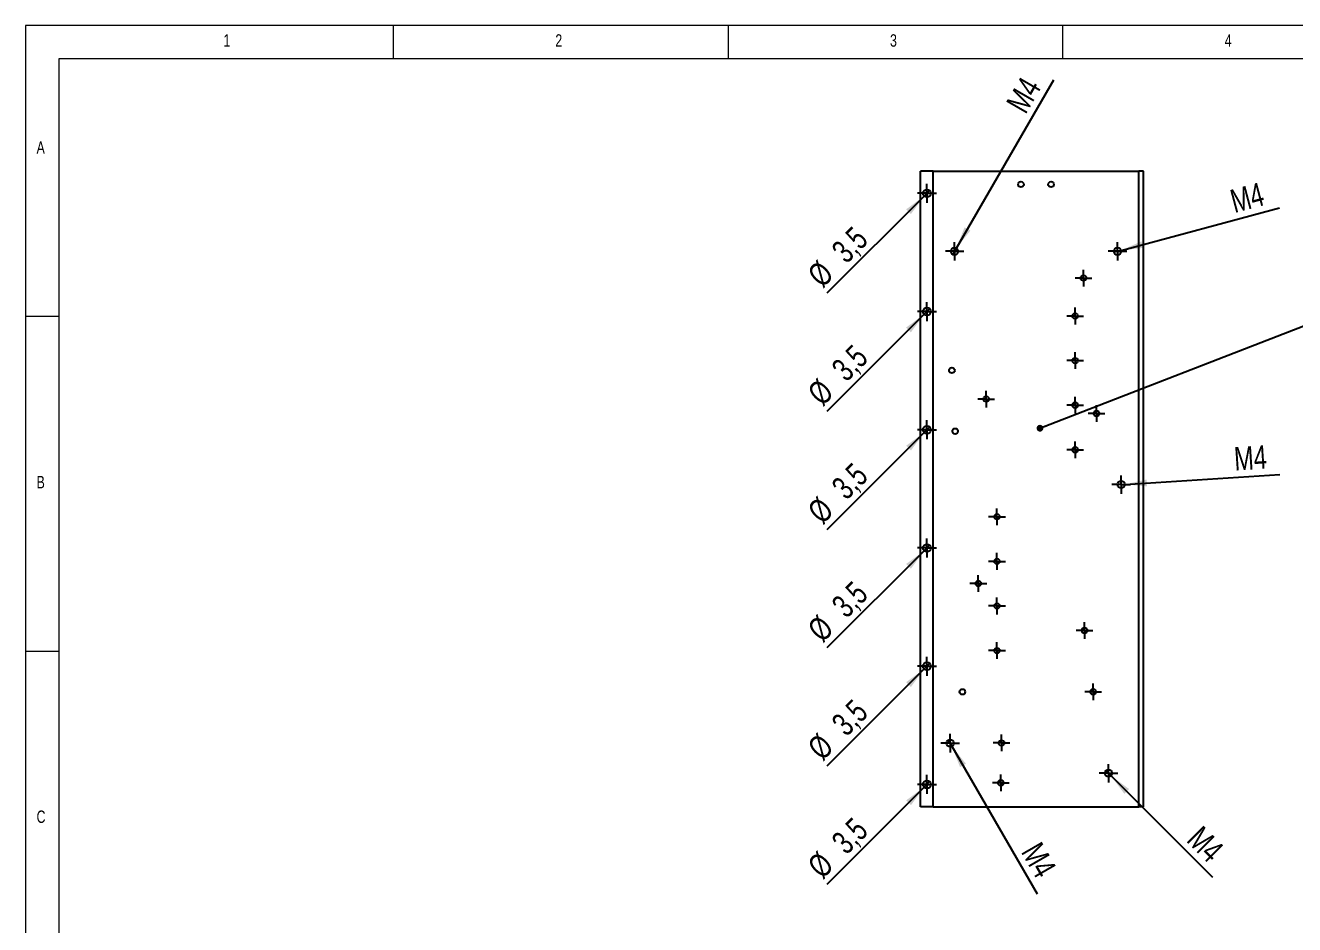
# Model space of a CAD drawing. Header units: millimetres. Extents: x 5 to 415, y 5 to 292.
# Drawn here: x 5 to 194.6, y 157.6 to 292 of the extents above; entities that cross this region are included whole.
import ezdxf

# ---------------------------------------------------------------- set-up
doc = ezdxf.new("R2010")
doc.units = ezdxf.units.MM
doc.layers.add('CAMADA_1', color=179, linetype='Continuous')
doc.styles.add('SLDTEXTSTYLE0', font='TXT', dxfattribs={"width": 0.75})
doc.dimstyles.new('SLDDIMSTYLE0', dxfattribs={"dimtxt": 3.5, "dimasz": 3.302, "dimexe": 0, "dimexo": 0.0625, "dimgap": 0.875, "dimtad": 1, "dimdec": 1, "dimlfac": 3, "dimrnd": 1e-09, "dimzin": 12, "dimdsep": 46, "dimtxsty": 'SLDTEXTSTYLE0', "dimblk1": 'NONE', "dimsah": 1, "dimcen": 0, "dimadec": 0, "dimazin": 3, "dimtfac": 1, "dimtdec": 1, "dimtmove": 0, "dimatfit": 3, "dimldrblk": 'NONE', "dimfxl": 1, "dimfrac": 2, "dimtolj": 1, "dimtzin": 12, "dimarcsym": 0})
doc.dimstyles.new('SLDDIMSTYLE3', dxfattribs={"dimtxt": 3.5, "dimasz": 3.302, "dimexe": 0, "dimexo": 0.0625, "dimgap": 0.875, "dimtad": 1, "dimdec": 1, "dimlfac": 3, "dimrnd": 1e-09, "dimzin": 12, "dimdsep": 46, "dimtxsty": 'SLDTEXTSTYLE0', "dimblk1": 'NONE', "dimsah": 1, "dimcen": 0, "dimadec": 0, "dimazin": 3, "dimtfac": 1, "dimtdec": 1, "dimtmove": 0, "dimatfit": 3, "dimldrblk": 'NONE', "dimfxl": 1, "dimfrac": 2, "dimtolj": 1, "dimtzin": 12, "dimarcsym": 0})
doc.dimstyles.new('SLDDIMSTYLE4', dxfattribs={"dimtxt": 0.18, "dimasz": 1.016, "dimexe": 0, "dimexo": 0.0625, "dimgap": 0, "dimtad": 0, "dimtih": 1, "dimtoh": 1, "dimdec": 0, "dimrnd": 1e-09, "dimzin": 0, "dimdsep": 46, "dimtxsty": 'Standard', "dimblk1": 'DOT', "dimblk2": 'DOT', "dimsah": 1, "dimcen": 0.09, "dimadec": 0, "dimazin": 0, "dimtfac": 1.016, "dimtdec": 0, "dimtofl": 0, "dimtmove": 0, "dimatfit": 3, "dimldrblk": 'DOT', "dimfxl": 1, "dimfrac": 2, "dimtolj": 1, "dimtzin": 0, "dimarcsym": 0})

# ---------------------------------------------------------------- blocks, each defined once
blk = doc.blocks.new('_D_6')
at = {"layer": 'CAMADA_1'}
for q in [(124.74, 251.96), (140.09, 267.31)]:
    blk.add_line((139.27, 266.49), q, dxfattribs=at)
blk.add_solid([(139.27, 266.49), (136.58, 264.51), (137.29, 263.8)], dxfattribs=at)
at = {"layer": 'CAMADA_1', "char_height": 3.5, "attachment_point": 1, "rotation": 45, "style": 'SLDTEXTSTYLE0'}
for s, insert in [('3,5', (125.18, 258.73)), ('%%c', (121.58, 255.12))]:
    blk.add_mtext(s, dxfattribs=dict(at, insert=insert))
blk = doc.blocks.new('_NONE')
blk = doc.blocks.new('_D_7')
at = {"layer": 'CAMADA_1'}
for q in [(124.74, 234.29), (140.09, 249.65)]:
    blk.add_line((139.27, 248.82), q, dxfattribs=at)
blk.add_solid([(139.27, 248.82), (136.58, 246.85), (137.29, 246.13)], dxfattribs=at)
at = {"layer": 'CAMADA_1', "char_height": 3.5, "attachment_point": 1, "rotation": 45, "style": 'SLDTEXTSTYLE0'}
for s, insert in [('3,5', (125.18, 241.07)), ('%%c', (121.58, 237.45))]:
    blk.add_mtext(s, dxfattribs=dict(at, insert=insert))
blk = doc.blocks.new('_D_8')
at = {"layer": 'CAMADA_1'}
for q in [(140.09, 231.98), (124.74, 216.63)]:
    blk.add_line((139.27, 231.16), q, dxfattribs=at)
blk.add_solid([(139.27, 231.16), (136.58, 229.18), (137.29, 228.46)], dxfattribs=at)
at = {"layer": 'CAMADA_1', "char_height": 3.5, "attachment_point": 1, "rotation": 45, "style": 'SLDTEXTSTYLE0'}
for s, insert in [('3,5', (125.18, 223.4)), ('%%c', (121.58, 219.79))]:
    blk.add_mtext(s, dxfattribs=dict(at, insert=insert))
blk = doc.blocks.new('_D_9')
at = {"layer": 'CAMADA_1'}
for q in [(140.09, 214.31), (124.74, 198.96)]:
    blk.add_line((139.27, 213.49), q, dxfattribs=at)
blk.add_solid([(139.27, 213.49), (136.58, 211.51), (137.29, 210.8)], dxfattribs=at)
at = {"layer": 'CAMADA_1', "char_height": 3.5, "attachment_point": 1, "rotation": 45, "style": 'SLDTEXTSTYLE0'}
for s, insert in [('3,5', (125.18, 205.73)), ('%%c', (121.58, 202.12))]:
    blk.add_mtext(s, dxfattribs=dict(at, insert=insert))
blk = doc.blocks.new('_D_10')
at = {"layer": 'CAMADA_1'}
for q in [(124.74, 181.29), (140.09, 196.65)]:
    blk.add_line((139.27, 195.82), q, dxfattribs=at)
blk.add_solid([(139.27, 195.82), (136.58, 193.85), (137.29, 193.13)], dxfattribs=at)
at = {"layer": 'CAMADA_1', "char_height": 3.5, "attachment_point": 1, "rotation": 45, "style": 'SLDTEXTSTYLE0'}
for s, insert in [('3,5', (125.18, 188.07)), ('%%c', (121.58, 184.45))]:
    blk.add_mtext(s, dxfattribs=dict(at, insert=insert))
blk = doc.blocks.new('_D_11')
at = {"layer": 'CAMADA_1'}
for q in [(140.09, 178.98), (124.74, 163.63)]:
    blk.add_line((139.27, 178.16), q, dxfattribs=at)
blk.add_solid([(139.27, 178.16), (136.58, 176.18), (137.29, 175.46)], dxfattribs=at)
at = {"layer": 'CAMADA_1', "char_height": 3.5, "attachment_point": 1, "rotation": 45, "style": 'SLDTEXTSTYLE0'}
for s, insert in [('3,5', (125.18, 170.4)), ('%%c', (121.58, 166.79))]:
    blk.add_mtext(s, dxfattribs=dict(at, insert=insert))
blk = doc.blocks.new('_D_12')
at = {"layer": 'CAMADA_1'}
for q in [(142.87, 185.21), (156.15, 162.22)]:
    blk.add_line((143.42, 184.26), q, dxfattribs=at)
blk.add_solid([(143.42, 184.26), (144.63, 181.15), (145.51, 181.65)], dxfattribs=at)
at = {"layer": 'CAMADA_1', "insert": (156.7, 170.25), "char_height": 3.5, "attachment_point": 1, "rotation": 300, "style": 'SLDTEXTSTYLE0'}
blk.add_mtext('M4', dxfattribs=at)
blk = doc.blocks.new('_D_13')
at = {"layer": 'CAMADA_1'}
for q in [(166.42, 180.62), (182.35, 164.7)]:
    blk.add_line((167.2, 179.85), q, dxfattribs=at)
blk.add_solid([(167.2, 179.85), (169.18, 177.15), (169.9, 177.87)], dxfattribs=at)
at = {"layer": 'CAMADA_1', "insert": (180.8, 172.59), "char_height": 3.5, "attachment_point": 1, "rotation": 315, "style": 'SLDTEXTSTYLE0'}
blk.add_mtext('M4', dxfattribs=at)
blk = doc.blocks.new('_D_14')
at = {"layer": 'CAMADA_1'}
for q in [(192.42, 224.9), (168.15, 223.34)]:
    blk.add_line((169.24, 223.41), q, dxfattribs=at)
blk.add_solid([(169.24, 223.41), (172.57, 223.11), (172.51, 224.13)], dxfattribs=at)
at = {"layer": 'CAMADA_1', "insert": (185.46, 228.95), "char_height": 3.5, "attachment_point": 1, "rotation": 3.691, "style": 'SLDTEXTSTYLE0'}
blk.add_mtext('M4', dxfattribs=at)
blk = doc.blocks.new('_D_15')
at = {"layer": 'CAMADA_1'}
for q in [(192.33, 264.71), (167.62, 258.09)]:
    blk.add_line((168.68, 258.38), q, dxfattribs=at)
blk.add_solid([(168.68, 258.38), (172, 258.74), (171.74, 259.72)], dxfattribs=at)
at = {"layer": 'CAMADA_1', "insert": (184.71, 267.32), "char_height": 3.5, "attachment_point": 1, "rotation": 15, "style": 'SLDTEXTSTYLE0'}
blk.add_mtext('M4', dxfattribs=at)
blk = doc.blocks.new('_D_16')
at = {"layer": 'CAMADA_1'}
for q in [(158.62, 283.88), (143.54, 257.76)]:
    blk.add_line((144.09, 258.71), q, dxfattribs=at)
blk.add_solid([(144.09, 258.71), (146.18, 261.32), (145.3, 261.82)], dxfattribs=at)
at = {"layer": 'CAMADA_1', "insert": (151.39, 280.34), "char_height": 3.5, "attachment_point": 1, "rotation": 60, "style": 'SLDTEXTSTYLE0'}
blk.add_mtext('M4', dxfattribs=at)
blk = doc.blocks.new('_DOT')
at = {"color": 0, "linetype": 'ByBlock', "lineweight": -2}
blk.add_line((-0.5, 0), (-1, 0), dxfattribs=at)
at = {"color": 0, "linetype": 'ByBlock', "const_width": 0.5}
blk.add_lwpolyline([(-0.25, 0, 1), (0.25, 0, 1)], format="xyb", close=True, dxfattribs=at)
blk = doc.blocks.new('SW_CENTERMARKSYMBOL_8')
at = {"layer": 'CAMADA_1', "color": 0}
for p, q in [((-0.83, 0), (-1.38, 0)), ((0, 0), (-0.83, 0)), ((0, 0.83), (0, 1.38)), ((0, 0), (0, 0.83)), ((0, 0), (0, -0.83)), ((0, 0), (0.83, 0)), ((0.83, 0), (1.38, 0)), ((0, -0.83), (0, -1.38))]:
    blk.add_line(p, q, dxfattribs=at)
blk = doc.blocks.new('SW_CENTERMARKSYMBOL_9')
at = {"layer": 'CAMADA_1', "color": 0}
for p, q in [((-0.83, 0), (-1.25, 0)), ((0, 0), (-0.83, 0)), ((0, 0.83), (0, 1.25)), ((0, 0), (0, 0.83)), ((0, 0), (0, -0.83)), ((0, 0), (0.83, 0)), ((0.83, 0), (1.25, 0)), ((0, -0.83), (0, -1.25))]:
    blk.add_line(p, q, dxfattribs=at)
blk = doc.blocks.new('SW_CENTERMARKSYMBOL_10')
at = {"layer": 'CAMADA_1', "color": 0}
for p, q in [((-0.83, 0), (-1.25, 0)), ((0, 0), (-0.83, 0)), ((0, 0.83), (0, 1.25)), ((0, 0), (0, 0.83)), ((0, 0), (0, -0.83)), ((0, 0), (0.83, 0)), ((0.83, 0), (1.25, 0)), ((0, -0.83), (0, -1.25))]:
    blk.add_line(p, q, dxfattribs=at)
blk = doc.blocks.new('SW_CENTERMARKSYMBOL_11')
at = {"layer": 'CAMADA_1', "color": 0}
for p, q in [((-0.83, 0), (-1.25, 0)), ((0, 0), (-0.83, 0)), ((0, 0.83), (0, 1.25)), ((0, 0), (0, 0.83)), ((0, 0), (0, -0.83)), ((0, 0), (0.83, 0)), ((0.83, 0), (1.25, 0)), ((0, -0.83), (0, -1.25))]:
    blk.add_line(p, q, dxfattribs=at)
blk = doc.blocks.new('SW_CENTERMARKSYMBOL_12')
at = {"layer": 'CAMADA_1', "color": 0}
for p, q in [((-0.83, 0), (-1.25, 0)), ((0, 0), (-0.83, 0)), ((0, 0.83), (0, 1.25)), ((0, 0), (0, 0.83)), ((0, 0), (0, -0.83)), ((0, 0), (0.83, 0)), ((0.83, 0), (1.25, 0)), ((0, -0.83), (0, -1.25))]:
    blk.add_line(p, q, dxfattribs=at)
blk = doc.blocks.new('SW_CENTERMARKSYMBOL_13')
at = {"layer": 'CAMADA_1', "color": 0}
for p, q in [((-0.83, 0), (-1.25, 0)), ((0, 0), (-0.83, 0)), ((0, 0.83), (0, 1.25)), ((0, 0), (0, 0.83)), ((0, 0), (0, -0.83)), ((0, 0), (0.83, 0)), ((0.83, 0), (1.25, 0)), ((0, -0.83), (0, -1.25))]:
    blk.add_line(p, q, dxfattribs=at)
blk = doc.blocks.new('SW_CENTERMARKSYMBOL_14')
at = {"layer": 'CAMADA_1', "color": 0}
for p, q in [((-0.83, 0), (-1.25, 0)), ((0, 0), (-0.83, 0)), ((0, 0.83), (0, 1.25)), ((0, 0), (0, 0.83)), ((0, 0), (0, -0.83)), ((0, 0), (0.83, 0)), ((0.83, 0), (1.25, 0)), ((0, -0.83), (0, -1.25))]:
    blk.add_line(p, q, dxfattribs=at)
blk = doc.blocks.new('SW_CENTERMARKSYMBOL_15')
at = {"layer": 'CAMADA_1', "color": 0}
for p, q in [((-0.83, 0), (-1.25, 0)), ((0, 0), (-0.83, 0)), ((0, 0.83), (0, 1.25)), ((0, 0), (0, 0.83)), ((0, 0), (0, -0.83)), ((0, 0), (0.83, 0)), ((0.83, 0), (1.25, 0)), ((0, -0.83), (0, -1.25))]:
    blk.add_line(p, q, dxfattribs=at)
blk = doc.blocks.new('SW_CENTERMARKSYMBOL_16')
at = {"layer": 'CAMADA_1', "color": 0}
for p, q in [((-0.83, 0), (-1.38, 0)), ((0, 0), (-0.83, 0)), ((0, 0.83), (0, 1.38)), ((0, 0), (0, 0.83)), ((0, 0), (0, -0.83)), ((0, 0), (0.83, 0)), ((0.83, 0), (1.38, 0)), ((0, -0.83), (0, -1.38))]:
    blk.add_line(p, q, dxfattribs=at)
blk = doc.blocks.new('SW_CENTERMARKSYMBOL_17')
at = {"layer": 'CAMADA_1', "color": 0}
for p, q in [((-0.83, 0), (-1.25, 0)), ((0, 0), (-0.83, 0)), ((0, 0.83), (0, 1.25)), ((0, 0), (0, 0.83)), ((0, 0), (0, -0.83)), ((0, 0), (0.83, 0)), ((0.83, 0), (1.25, 0)), ((0, -0.83), (0, -1.25))]:
    blk.add_line(p, q, dxfattribs=at)
blk = doc.blocks.new('SW_CENTERMARKSYMBOL_18')
at = {"layer": 'CAMADA_1', "color": 0}
for p, q in [((-0.83, 0), (-1.38, 0)), ((0, 0), (-0.83, 0)), ((0, 0.83), (0, 1.38)), ((0, 0), (0, 0.83)), ((0, 0), (0, -0.83)), ((0, 0), (0.83, 0)), ((0.83, 0), (1.38, 0)), ((0, -0.83), (0, -1.38))]:
    blk.add_line(p, q, dxfattribs=at)
blk = doc.blocks.new('SW_CENTERMARKSYMBOL_19')
at = {"layer": 'CAMADA_1', "color": 0}
for p, q in [((-0.83, 0), (-1.38, 0)), ((0, 0), (-0.83, 0)), ((0, 0.83), (0, 1.38)), ((0, 0), (0, 0.83)), ((0, 0), (0, -0.83)), ((0, 0), (0.83, 0)), ((0.83, 0), (1.38, 0)), ((0, -0.83), (0, -1.38))]:
    blk.add_line(p, q, dxfattribs=at)
blk = doc.blocks.new('SW_CENTERMARKSYMBOL_20')
at = {"layer": 'CAMADA_1', "color": 0}
for p, q in [((-0.83, 0), (-1.25, 0)), ((0, 0), (-0.83, 0)), ((0, 0.83), (0, 1.25)), ((0, 0), (0, 0.83)), ((0, 0), (0, -0.83)), ((0, 0), (0.83, 0)), ((0.83, 0), (1.25, 0)), ((0, -0.83), (0, -1.25))]:
    blk.add_line(p, q, dxfattribs=at)
blk = doc.blocks.new('SW_CENTERMARKSYMBOL_21')
at = {"layer": 'CAMADA_1', "color": 0}
for p, q in [((-0.83, 0), (-1.25, 0)), ((0, 0), (-0.83, 0)), ((0, 0.83), (0, 1.25)), ((0, 0), (0, 0.83)), ((0, 0), (0, -0.83)), ((0, 0), (0.83, 0)), ((0.83, 0), (1.25, 0)), ((0, -0.83), (0, -1.25))]:
    blk.add_line(p, q, dxfattribs=at)
blk = doc.blocks.new('SW_CENTERMARKSYMBOL_22')
at = {"layer": 'CAMADA_1', "color": 0}
for p, q in [((-0.83, 0), (-1.25, 0)), ((0, 0), (-0.83, 0)), ((0, 0.83), (0, 1.25)), ((0, 0), (0, 0.83)), ((0, 0), (0, -0.83)), ((0, 0), (0.83, 0)), ((0.83, 0), (1.25, 0)), ((0, -0.83), (0, -1.25))]:
    blk.add_line(p, q, dxfattribs=at)
blk = doc.blocks.new('SW_CENTERMARKSYMBOL_23')
at = {"layer": 'CAMADA_1', "color": 0}
for p, q in [((-0.83, 0), (-1.25, 0)), ((0, 0), (-0.83, 0)), ((0, 0.83), (0, 1.25)), ((0, 0), (0, 0.83)), ((0, 0), (0, -0.83)), ((0, 0), (0.83, 0)), ((0.83, 0), (1.25, 0)), ((0, -0.83), (0, -1.25))]:
    blk.add_line(p, q, dxfattribs=at)
blk = doc.blocks.new('SW_CENTERMARKSYMBOL_24')
at = {"layer": 'CAMADA_1', "color": 0}
for p, q in [((-0.83, 0), (-1.25, 0)), ((0, 0), (-0.83, 0)), ((0, 0.83), (0, 1.25)), ((0, 0), (0, 0.83)), ((0, 0), (0, -0.83)), ((0, 0), (0.83, 0)), ((0.83, 0), (1.25, 0)), ((0, -0.83), (0, -1.25))]:
    blk.add_line(p, q, dxfattribs=at)
blk = doc.blocks.new('SW_CENTERMARKSYMBOL_25')
at = {"layer": 'CAMADA_1', "color": 0}
for p, q in [((-0.83, 0), (-1.25, 0)), ((0, 0), (-0.83, 0)), ((0, 0.83), (0, 1.25)), ((0, 0), (0, 0.83)), ((0, 0), (0, -0.83)), ((0, 0), (0.83, 0)), ((0.83, 0), (1.25, 0)), ((0, -0.83), (0, -1.25))]:
    blk.add_line(p, q, dxfattribs=at)
blk = doc.blocks.new('SW_CENTERMARKSYMBOL_26')
at = {"layer": 'CAMADA_1', "color": 0}
for p, q in [((-0.83, 0), (-1.25, 0)), ((0, 0), (-0.83, 0)), ((0, 0.83), (0, 1.25)), ((0, 0), (0, 0.83)), ((0, 0), (0, -0.83)), ((0, 0), (0.83, 0)), ((0.83, 0), (1.25, 0)), ((0, -0.83), (0, -1.25))]:
    blk.add_line(p, q, dxfattribs=at)
blk = doc.blocks.new('SW_CENTERMARKSYMBOL_27')
at = {"layer": 'CAMADA_1', "color": 0}
for p, q in [((-0.83, 0), (-1.25, 0)), ((0, 0), (-0.83, 0)), ((0, 0.83), (0, 1.25)), ((0, 0), (0, 0.83)), ((0, 0), (0, -0.83)), ((0, 0), (0.83, 0)), ((0.83, 0), (1.25, 0)), ((0, -0.83), (0, -1.25))]:
    blk.add_line(p, q, dxfattribs=at)
blk = doc.blocks.new('SW_CENTERMARKSYMBOL_28')
at = {"layer": 'CAMADA_1', "color": 0}
for p, q in [((-0.83, 0), (-1.38, 0)), ((0, 0), (-0.83, 0)), ((0, 0.83), (0, 1.38)), ((0, 0), (0, 0.83)), ((0, 0), (0, -0.83)), ((0, 0), (0.83, 0)), ((0.83, 0), (1.38, 0)), ((0, -0.83), (0, -1.38))]:
    blk.add_line(p, q, dxfattribs=at)
blk = doc.blocks.new('SW_CENTERMARKSYMBOL_29')
at = {"layer": 'CAMADA_1', "color": 0}
for p, q in [((-0.83, 0), (-1.42, 0)), ((0, 0), (-0.83, 0)), ((0, 0.83), (0, 1.42)), ((0, 0), (0, 0.83)), ((0, 0), (0, -0.83)), ((0, 0), (0.83, 0)), ((0.83, 0), (1.42, 0)), ((0, -0.83), (0, -1.42))]:
    blk.add_line(p, q, dxfattribs=at)
blk = doc.blocks.new('SW_CENTERMARKSYMBOL_30')
at = {"layer": 'CAMADA_1', "color": 0}
for p, q in [((-0.83, 0), (-1.42, 0)), ((0, 0), (-0.83, 0)), ((0, 0.83), (0, 1.42)), ((0, 0), (0, 0.83)), ((0, 0), (0, -0.83)), ((0, 0), (0.83, 0)), ((0.83, 0), (1.42, 0)), ((0, -0.83), (0, -1.42))]:
    blk.add_line(p, q, dxfattribs=at)
blk = doc.blocks.new('SW_CENTERMARKSYMBOL_31')
at = {"layer": 'CAMADA_1', "color": 0}
for p, q in [((-0.83, 0), (-1.42, 0)), ((0, 0), (-0.83, 0)), ((0, 0.83), (0, 1.42)), ((0, 0), (0, 0.83)), ((0, 0), (0, -0.83)), ((0, 0), (0.83, 0)), ((0.83, 0), (1.42, 0)), ((0, -0.83), (0, -1.42))]:
    blk.add_line(p, q, dxfattribs=at)
blk = doc.blocks.new('SW_CENTERMARKSYMBOL_32')
at = {"layer": 'CAMADA_1', "color": 0}
for p, q in [((-0.83, 0), (-1.42, 0)), ((0, 0), (-0.83, 0)), ((0, 0.83), (0, 1.42)), ((0, 0), (0, 0.83)), ((0, 0), (0, -0.83)), ((0, 0), (0.83, 0)), ((0.83, 0), (1.42, 0)), ((0, -0.83), (0, -1.42))]:
    blk.add_line(p, q, dxfattribs=at)
blk = doc.blocks.new('SW_CENTERMARKSYMBOL_33')
at = {"layer": 'CAMADA_1', "color": 0}
for p, q in [((-0.83, 0), (-1.42, 0)), ((0, 0), (-0.83, 0)), ((0, 0.83), (0, 1.42)), ((0, 0), (0, 0.83)), ((0, 0), (0, -0.83)), ((0, 0), (0.83, 0)), ((0.83, 0), (1.42, 0)), ((0, -0.83), (0, -1.42))]:
    blk.add_line(p, q, dxfattribs=at)
blk = doc.blocks.new('SW_CENTERMARKSYMBOL_34')
at = {"layer": 'CAMADA_1', "color": 0}
for p, q in [((-0.83, 0), (-1.42, 0)), ((0, 0), (-0.83, 0)), ((0, 0.83), (0, 1.42)), ((0, 0), (0, 0.83)), ((0, 0), (0, -0.83)), ((0, 0), (0.83, 0)), ((0.83, 0), (1.42, 0)), ((0, -0.83), (0, -1.42))]:
    blk.add_line(p, q, dxfattribs=at)

msp = doc.modelspace()

# ---------------------------------------------------------------- linework, layer by layer
at = {"color": 7, "linetype": 'Continuous', "lineweight": 18}
for p, q in [((415, 292), (5, 292)), ((5, 292), (5, 5)), ((60, 287), (60, 292)), ((110, 292), (110, 287)), ((160, 287), (160, 292)), ((410, 287), (10, 287)), ((10, 287), (10, 10)), ((10, 248.5), (5, 248.5)), ((5, 198.5), (10, 198.5))]:
    msp.add_line(p, q, dxfattribs=at)
at = {"color": 7, "linetype": 'Continuous', "lineweight": 25}
for p, q in [((138.73568, 175.23499), (138.73568, 270.23498)), ((140.62908, 270.23498), (138.73568, 270.23498)), ((140.62908, 175.23499), (140.62908, 270.23498)), ((140.62908, 270.23498), (171.33165, 270.23498)), ((171.33165, 175.23499), (171.33165, 270.23498)), ((172.05333, 270.23498), (171.33165, 270.23498)), ((172.05333, 175.23499), (172.05333, 270.23498)), ((140.62908, 175.23499), (138.73568, 175.23499)), ((140.62908, 175.23499), (171.33165, 175.23499)), ((172.05333, 175.23499), (171.33165, 175.23499))]:
    msp.add_line(p, q, dxfattribs=at)
for centre, radius in [((139.68238, 266.90165), 0.58333), ((153.73036, 268.23499), 0.41667), ((158.23036, 268.23499), 0.41667), ((143.8137, 258.23499), 0.55), ((168.14703, 258.23499), 0.55), ((163.06503, 254.23499), 0.41667), ((139.68238, 249.23499), 0.58333), ((161.8137, 248.56832), 0.41667), ((143.41136, 240.43571), 0.41667), ((161.8137, 241.90165), 0.41667), ((148.5447, 236.15832), 0.41667), ((161.8137, 235.23499), 0.41667), ((165.01236, 233.99932), 0.41667), ((139.68238, 231.56832), 0.58333), ((143.90111, 231.35092), 0.41667), ((161.8137, 228.56832), 0.41667), ((168.69536, 223.37365), 0.55), ((150.14703, 218.56832), 0.41667), ((139.68238, 213.90165), 0.58333), ((150.14703, 211.90165), 0.41667), ((147.35936, 208.59932), 0.41667), ((150.14703, 205.23499), 0.41667), ((163.23436, 201.57199), 0.41667), ((150.14703, 198.56832), 0.41667), ((139.68238, 196.23499), 0.58333), ((144.97898, 192.40165), 0.41667), ((164.50436, 192.40165), 0.41667), ((143.14703, 184.73499), 0.55), ((150.8307, 184.76565), 0.41667), ((166.8137, 180.23499), 0.55), ((139.68238, 178.56832), 0.58333), ((150.7037, 178.79665), 0.41667)]:
    msp.add_circle(centre, radius, dxfattribs=at)

# ---------------------------------------------------------------- block references
at = {"layer": 'CAMADA_1'}
for name, p in [('SW_CENTERMARKSYMBOL_34', (139.68238, 266.90165)), ('SW_CENTERMARKSYMBOL_28', (143.8137, 258.23499)), ('SW_CENTERMARKSYMBOL_19', (168.14703, 258.23499)), ('SW_CENTERMARKSYMBOL_20', (163.06503, 254.23499)), ('SW_CENTERMARKSYMBOL_29', (139.68238, 249.23499)), ('SW_CENTERMARKSYMBOL_24', (161.8137, 248.56832)), ('SW_CENTERMARKSYMBOL_23', (161.8137, 241.90165)), ('SW_CENTERMARKSYMBOL_27', (148.5447, 236.15832)), ('SW_CENTERMARKSYMBOL_22', (161.8137, 235.23499)), ('SW_CENTERMARKSYMBOL_25', (165.01236, 233.99932)), ('SW_CENTERMARKSYMBOL_30', (139.68238, 231.56832)), ('SW_CENTERMARKSYMBOL_21', (161.8137, 228.56832)), ('SW_CENTERMARKSYMBOL_18', (168.69536, 223.37365)), ('SW_CENTERMARKSYMBOL_12', (150.14703, 218.56832)), ('SW_CENTERMARKSYMBOL_33', (139.68238, 213.90165)), ('SW_CENTERMARKSYMBOL_11', (150.14703, 211.90165)), ('SW_CENTERMARKSYMBOL_26', (147.35936, 208.59932)), ('SW_CENTERMARKSYMBOL_10', (150.14703, 205.23499)), ('SW_CENTERMARKSYMBOL_17', (163.23436, 201.57199)), ('SW_CENTERMARKSYMBOL_9', (150.14703, 198.56832)), ('SW_CENTERMARKSYMBOL_31', (139.68238, 196.23499)), ('SW_CENTERMARKSYMBOL_15', (164.50436, 192.40165)), ('SW_CENTERMARKSYMBOL_8', (143.14703, 184.73499)), ('SW_CENTERMARKSYMBOL_13', (150.8307, 184.76565)), ('SW_CENTERMARKSYMBOL_16', (166.8137, 180.23499)), ('SW_CENTERMARKSYMBOL_32', (139.68238, 178.56832)), ('SW_CENTERMARKSYMBOL_14', (150.7037, 178.79665))]:
    msp.add_blockref(name, p, dxfattribs=at)

# ---------------------------------------------------------------- texts
at = {"color": 7, "linetype": 'Continuous', "lineweight": 0, "char_height": 1.85208, "attachment_point": 1, "style": 'SLDTEXTSTYLE0'}
for s, insert in [('1', (34.58333, 290.66802)), ('2', (84.16667, 290.66802)), ('3', (134.16667, 290.66802)), ('4', (184.16667, 290.66802)), ('A', (6.66667, 274.66802)), ('B', (6.66667, 224.66802)), ('C', (6.66667, 174.66802))]:
    msp.add_mtext(s, dxfattribs=dict(at, insert=insert))

# ---------------------------------------------------------------- dimensions: what is measured, and where the dimension line sits
at = {"layer": 'CAMADA_1'}
for p1, p2, picture, middle in [((143.5387, 257.75867), (144.0887, 258.7113), '_D_16', (157.01793, 281.10538)), ((167.61577, 258.09263), (168.67829, 258.37734), '_D_15', (189.25783, 263.89161)), ((168.1465, 223.33824), (169.24422, 223.40906), '_D_14', (189.25783, 224.70015)), ((142.87203, 185.2113), (143.42203, 184.25867), '_D_12', (154.55519, 164.9755)), ((166.42479, 180.62389), (167.2026, 179.84608), '_D_13', (180.12267, 166.92603))]:
    dim = msp.add_diameter_dim_2p(p1=p1, p2=p2, text='M4', dimstyle='SLDDIMSTYLE0', override={"dimpost": '<>'}, dxfattribs=at)
    dim.commit()
    dim.dimension.update_dxf_attribs({"geometry": picture, "text_midpoint": middle, "dimtype": 163})
for p1, p2, picture, middle in [((140.09486, 267.31413), (139.2699, 266.48917), '_D_6', (128.73569, 255.95496)), ((140.09486, 249.64746), (139.2699, 248.82251), '_D_7', (128.73569, 238.28829)), ((140.09486, 231.9808), (139.2699, 231.15584), '_D_8', (128.73569, 220.62163)), ((140.09486, 214.31413), (139.2699, 213.48917), '_D_9', (128.73569, 202.95496)), ((140.09486, 196.64746), (139.2699, 195.82251), '_D_10', (128.73569, 185.28829)), ((140.09486, 178.9808), (139.2699, 178.15584), '_D_11', (128.73569, 167.62163))]:
    dim = msp.add_diameter_dim_2p(p1=p1, p2=p2, dimstyle='SLDDIMSTYLE3', dxfattribs=at)
    dim.commit()
    dim.dimension.update_dxf_attribs({"geometry": picture, "text_midpoint": middle, "dimtype": 163})

# ---------------------------------------------------------------- leaders
msp.add_leader([(156.5719, 231.79921), (198.43401, 248.068)], dimstyle='SLDDIMSTYLE4', dxfattribs=at)

doc.saveas('drawing.dxf')
